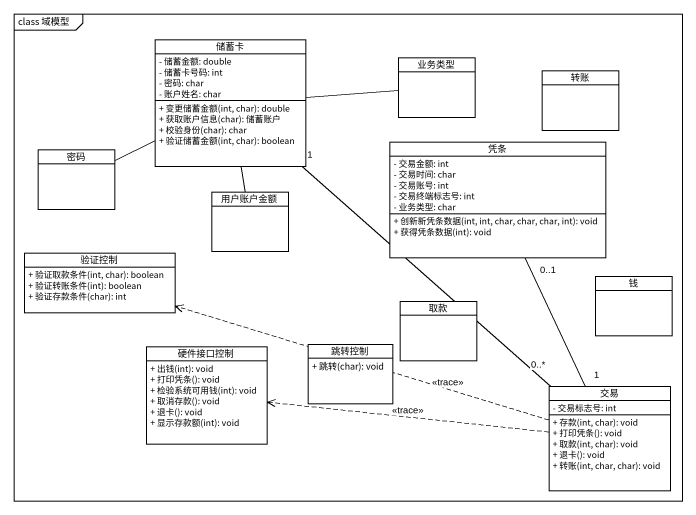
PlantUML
@startuml
mainframe class 域模型
hide circle
hide empty members
skinparam classAttributeIconSize 0
class 储蓄卡 {
  - 储蓄金额: double
  - 储蓄卡号码: int
  - 密码: char
  - 账户姓名: char
  + 变更储蓄金额(int, char): double
  + 获取账户信息(char): 储蓄账户
  + 校验身份(char): char
  + 验证储蓄金额(int, char): boolean
}
class 业务类型
class 转账
class 密码
class 凭条 {
  - 交易金额: int
  - 交易时间: char
  - 交易账号: int
  - 交易终端标志号: int
  - 业务类型: char
  + 创新新凭条数据(int, int, char, char, char, int): void
  + 获得凭条数据(int): void
}
class 用户账户金额
class 验证控制 {
  + 验证取款条件(int, char): boolean
  + 验证转账条件(int): boolean
  + 验证存款条件(char): int
}
class 取款
class 钱
class 硬件接口控制 {
  + 出钱(int): void
  + 打印凭条(): void
  + 检验系统可用钱(int): void
  + 取消存款(): void
  + 退卡(): void
  + 显示存款额(int): void
}
class 跳转控制 {
  + 跳转(char): void
}
class 交易 {
  - 交易标志号: int
  + 存款(int, char): void
  + 打印凭条(): void
  + 取款(int, char): void
  + 退卡(): void
  + 转账(int, char, char): void
}
储蓄卡 -right- 业务类型
储蓄卡 -left- 密码
储蓄卡 -- 用户账户金额
交易 "0..*" -up- "1" 储蓄卡
交易 "1" -up- "0..1" 凭条
交易 .left.> 验证控制 : <<trace>>
交易 .left.> 硬件接口控制 : <<trace>>
@enduml
